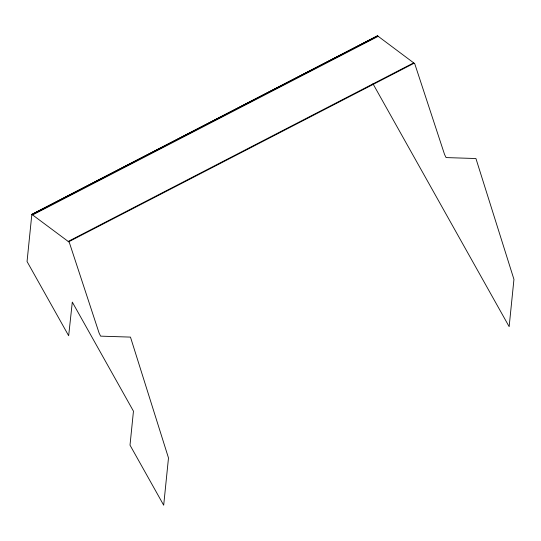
<?xml version="1.0" encoding="UTF-8"?>
<svg xmlns="http://www.w3.org/2000/svg" width="541" height="541" viewBox="0 0 541 541"><rect width="100%" height="100%" fill="white"/><g stroke="black" fill="none" stroke-linecap="round" stroke-linejoin="round"><path stroke-width="0.81" d="M31.838 214.364L27.05 261.519L68.66 335.731L72.305 302.101L133.458 411.174L130.009 445.148L163.686 505.206L168.488 457.943L130.469 337.104L100.619 336.144L99.104 333.067L69.241 242.212L31.838 214.364L377.53 35.821L414.71 63.642L444.567 154.496L446.088 157.58L475.931 158.533L513.95 279.372L509.149 326.636L372.925 83.686M32.068 214.385L377.53 35.821M32.284 214.52L377.746 35.949M32.703 214.885L378.166 36.315M68.18 241.448L413.642 62.878M68.599 241.82L414.061 63.25"/></g></svg>
